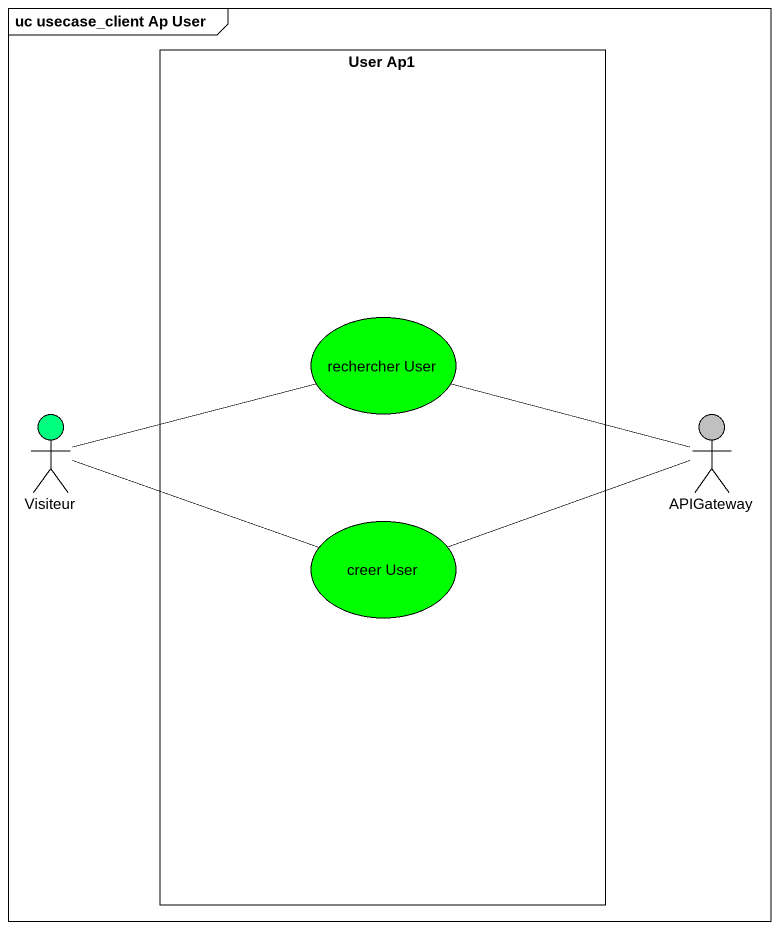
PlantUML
@startuml
mainframe uc usecase_client Ap User
rectangle "User Ap1" as User_Ap1 {
  usecase "rechercher User" as rechercher_User #00FF00
  usecase "creer User" as creer_User #00FF00
}
actor Visiteur #00FF7F
actor APIGateway #C0C0C0
rechercher_User -right- APIGateway
Visiteur -right- rechercher_User
Visiteur -right- creer_User
creer_User -right- APIGateway
@enduml
